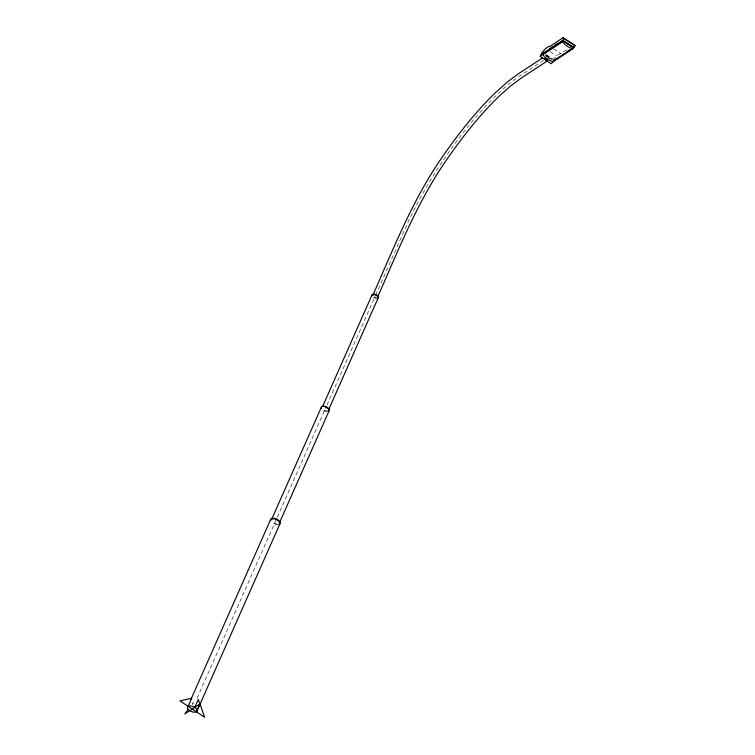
<?xml version="1.0" encoding="UTF-8"?>
<svg xmlns="http://www.w3.org/2000/svg" width="755" height="755" viewBox="0 0 755 755"><rect width="100%" height="100%" fill="white"/><g stroke="black" fill="none" stroke-linecap="round" stroke-linejoin="round"><path stroke-width="0.57" stroke-dasharray="3.77 2.83" d="M192.431 704.651L193.327 702.641L191.355 705.255M197.036 698.271L276.802 518.27M277.274 517.194L326.471 406.171M326.953 405.095L375.188 296.234M375.66 295.167L406.077 226.538A136.825 37.023 -56.4 0 1 520.167 75.689L543.836 60.173M552.981 59.815L556.595 55.851L567.467 49.405M373.848 296.989L374.414 297.328A2.567 1.321 23.9 0 0 376.773 297.791M545.119 54.87L551.754 59.286M553.641 48.877L560.946 53.747M550.197 51.585L556.595 55.851M546.403 54.737L553.028 59.154M545.676 54.945L552.075 59.201M547.828 57.069L551.612 59.598M546.309 56.276L550.876 59.324M546.516 56.021A2.086 1.472 49.9 0 1 548.649 58.55M277.727 524.593A5.134 2.642 23.9 0 1 271.932 522.281M277.34 524.064A4.275 2.199 23.9 0 1 271.894 521.45M327.226 411.475A4.275 2.199 23.9 0 1 322.404 409.55M327.519 410.862A3.416 1.765 23.9 0 1 322.98 409.399M376.736 298.357A3.416 1.765 23.9 0 1 373.527 297.328M546.441 55.804A2.567 2.086 56.8 0 1 547.592 56.163L548.102 56.559A2.567 2.086 56.8 0 1 549.008 58.305"/><path stroke-width="1.13" d="M540.287 56.436L542.024 52.51L545.629 48.546L549.31 46.093L549.989 46.442L563.022 37.75L575.083 45.659L573.809 47.688L553.613 61.146L551.254 63.75L540.287 56.436L542.656 53.841L562.843 40.383L564.117 38.345M573.838 46.555L572.894 48.688L553.17 61.617A16.119 13.109 56.8 0 1 542.751 54.69L543.232 53.614L562.947 40.685L573.366 47.622L562.956 40.676L543.09 53.916L545.459 51.585M190.987 699.281L270.79 519.185M188.146 706.312L191.704 698.271L179.916 700.838L204.596 717.25L199.933 703.735L196.376 711.776M271.555 519.553L321.451 406.973M322.696 406.266L372.111 294.761M372.913 295.082C394.289 246.8 413.712 197.008 444.601 153.737C459.776 132.031 476.358 111.221 495.356 92.723L507.653 81.757L518.723 73.556L542.524 57.965M194.752 707.407L198.32 699.366L199.745 704.132L184.767 713.956L188.061 709.606M377.944 296.328C399.055 248.593 418.298 199.405 448.829 156.634C463.881 135.098 480.331 114.467 499.178 96.112L510.673 85.9L521.601 77.812L547.224 61.013M328.85 409.229L378.264 297.715M279.737 522.177L329.152 410.673M196.876 711.267A5.134 2.642 23.9 0 0 191.119 705.953A5.134 2.642 23.9 0 0 188.778 709.917A5.134 2.642 23.9 0 0 196.876 711.267L280.03 523.621M553.17 61.617L553.651 60.542L556.605 58.607M542.751 54.69L562.475 41.761L562.947 40.685M549.234 49.066L552.075 47.178M554.916 45.281L556.803 44.026M553.509 60.853L559.181 57.078M561.078 55.813L564.853 53.294M567.694 51.397L569.581 50.141M566.467 52.142L569.421 50.208M575.083 45.659L563.022 37.75M562.843 40.383L573.809 47.688M572.894 48.688A16.119 13.109 56.8 0 1 562.475 41.761M547.281 59.702A2.086 1.472 49.9 0 1 545.61 58.588M270.734 520.629A5.134 2.642 23.9 0 1 276.755 519.119A5.134 2.642 23.9 0 1 278.737 524.47M271.979 519.129A4.275 2.199 23.9 0 1 272.64 518.855M273.48 518.751A4.275 2.199 23.9 0 1 279.303 522.054M321.404 408.172A4.275 2.199 23.9 0 1 326.424 406.917A4.275 2.199 23.9 0 1 328.066 411.371M325.367 406.964A3.416 1.765 23.9 0 1 327.613 408.238M372.073 295.715A3.416 1.765 23.9 0 1 376.084 294.714A3.416 1.765 23.9 0 1 377.406 298.282M373.187 294.837A2.567 1.321 23.9 0 1 376.528 295.479M377 295.866A2.567 1.321 23.9 0 1 377.349 296.281M547.149 60.664A2.567 2.086 56.8 0 1 544.751 58.796"/></g></svg>
